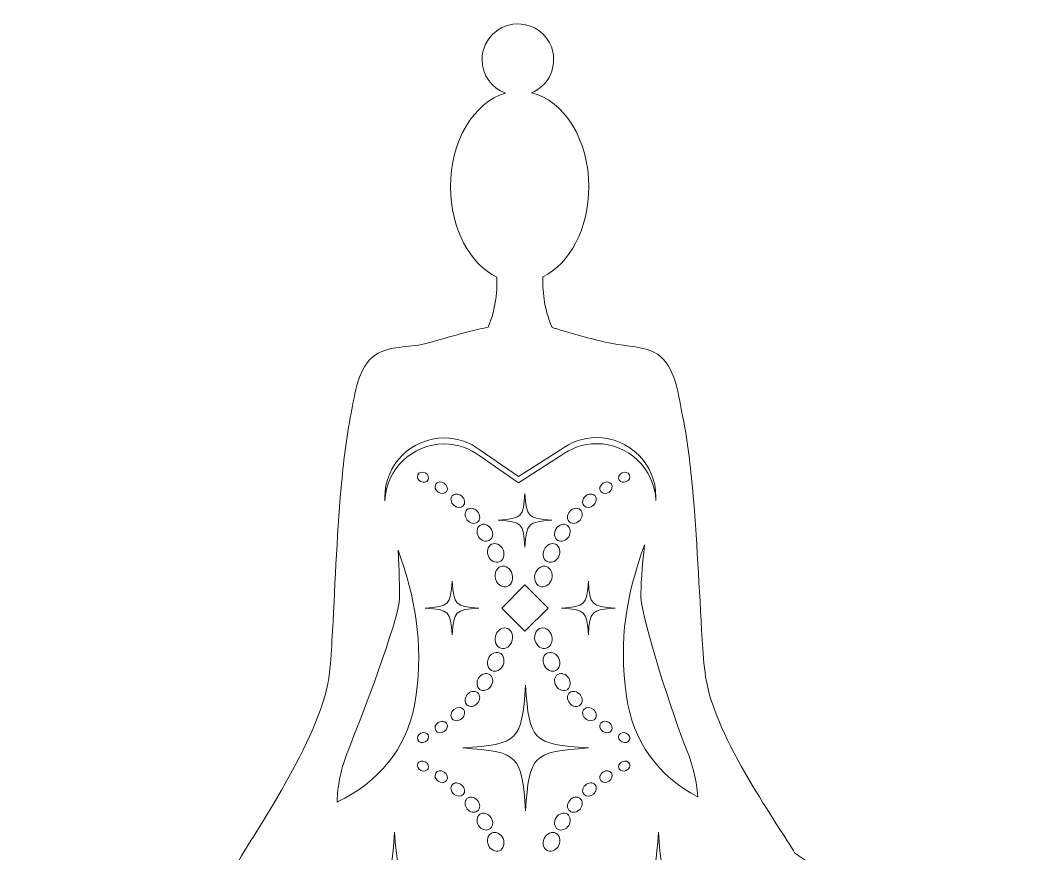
# Model space of a CAD drawing. Extents: x 359 to 483, y -510 to -85.
# Drawn here: x 359.2 to 483, y -188.5 to -85.1 of the extents above; entities that cross this region are included whole.
import ezdxf

# ---------------------------------------------------------------- set-up
doc = ezdxf.new("R2010")
doc.units = 0
doc.header["$MEASUREMENT"] = 0
doc.layers.add('Layer 1', color=7, linetype='Continuous')

msp = doc.modelspace()

# ---------------------------------------------------------------- linework, layer by layer
at = {"layer": 'Layer 1', "lineweight": 0}
msp.add_lwpolyline([(424.67, -158.07), (421.8, -160.94), (418.93, -158.07), (421.8, -155.2), (424.67, -158.07)], dxfattribs=at)
for points, knots in [([(481.25, -236.05), (478.64, -218.06), (472.66, -202.1), (458.05, -190.49), (457.13, -189.76), (456.19, -189.08), (455.24, -188.42), (455.24, -188.42), (455.24, -188.42), (455.23, -188.41), (453.58, -185.41), (445.35, -174.25), (444.21, -166.63), (443.98, -165.09), (443.89, -163.53), (443.79, -161.98), (443.38, -155.67), (443.16, -149.35), (442.56, -143.05), (442.26, -139.95), (441.9, -136.85), (441.27, -133.8), (440.79, -131.47), (440.41, -128.01), (438.22, -126.58), (436.68, -125.57), (434.38, -125.63), (432.63, -125.26), (430.28, -124.77), (427.97, -124.12), (425.67, -123.41), (425.5, -123.36), (425.33, -123.32), (425.16, -123.27), (424.1, -120.84), (423.97, -118.46), (424.03, -117), (427.35, -115.36), (429.73, -110.98), (429.72, -105.81), (429.71, -99.97), (426.65, -95.14), (422.63, -94.15), (424.51, -93.37), (425.73, -91.33), (425.25, -89.08), (424.9, -87.41), (423.54, -86.06), (421.87, -85.72), (419, -85.12), (416.48, -87.3), (416.48, -90.07), (416.49, -91.97), (417.69, -93.58), (419.37, -94.21), (415.47, -95.34), (412.55, -100.12), (412.56, -105.85), (412.58, -111.02), (414.98, -115.39), (418.31, -117.02), (418.37, -118.46), (418.26, -120.82), (417.23, -123.24), (414.57, -123.76), (411.93, -124.62), (409.35, -125.29), (407.36, -125.81), (405.04, -125.49), (403.26, -126.66), (401.08, -128.1), (400.71, -131.57), (400.24, -133.9), (399.63, -136.95), (399.28, -140.05), (399, -143.15), (398.43, -149.45), (398.24, -155.78), (397.86, -162.09), (397.77, -163.64), (397.69, -165.2), (397.47, -166.74), (396.36, -174.36), (387.9, -186.48), (386.26, -189.48), (386.26, -189.49), (386.26, -189.49), (386.26, -189.49), (385.74, -189.87), (385.23, -190.26), (384.72, -190.67), (370.17, -202.34), (364.27, -218.33), (361.75, -236.34), (360.1, -248.13), (359.17, -442.92), (359.17, -442.92), (359.17, -478.95), (385.52, -509.66), (421.55, -509.66), (421.55, -509.66), (421.55, -509.66), (421.55, -509.66), (457.57, -509.66), (482.71, -480.48), (482.71, -444.46), (482.71, -444.46), (482.95, -247.84), (481.25, -236.05)], [0, 0, 0, 0, 1, 1, 1, 2, 2, 2, 3, 3, 3, 4, 4, 4, 5, 5, 5, 6, 6, 6, 7, 7, 7, 8, 8, 8, 9, 9, 9, 10, 10, 10, 11, 11, 11, 12, 12, 12, 13, 13, 13, 14, 14, 14, 15, 15, 15, 16, 16, 16, 17, 17, 17, 18, 18, 18, 19, 19, 19, 20, 20, 20, 21, 21, 21, 22, 22, 22, 23, 23, 23, 24, 24, 24, 25, 25, 25, 26, 26, 26, 27, 27, 27, 28, 28, 28, 29, 29, 29, 30, 30, 30, 31, 31, 31, 32, 32, 32, 33, 33, 33, 34, 34, 34, 35, 35, 35, 36, 36, 36, 36]), ([(411.77, -136.97), (413.44, -136.97), (414.99, -137.53), (416.23, -138.47), (416.23, -138.47), (421.01, -141.77), (421.01, -141.77), (421.01, -141.77), (426.2, -138.45), (426.2, -138.45), (426.2, -138.45), (426.21, -138.45), (426.21, -138.45), (427.44, -137.5), (428.99, -136.93), (430.67, -136.93), (434.74, -136.92), (438.04, -140.21), (438.05, -144.28), (438.05, -144.43), (438.05, -144.58), (438.04, -144.73), (437.87, -140.8), (434.63, -137.67), (430.67, -137.68), (428.99, -137.68), (427.44, -138.25), (426.21, -139.2), (426.21, -139.2), (426.2, -139.2), (426.2, -139.2), (426.2, -139.2), (421.01, -142.52), (421.01, -142.52), (421.01, -142.52), (416.23, -139.22), (416.23, -139.22), (414.99, -138.28), (413.44, -137.72), (411.77, -137.72), (407.82, -137.73), (404.61, -140.85), (404.43, -144.75), (404.42, -144.62), (404.41, -144.49), (404.41, -144.36), (404.4, -140.29), (407.7, -136.98), (411.77, -136.97)], [0, 0, 0, 0, 1, 1, 1, 2, 2, 2, 3, 3, 3, 4, 4, 4, 5, 5, 5, 6, 6, 6, 7, 7, 7, 8, 8, 8, 9, 9, 9, 10, 10, 10, 11, 11, 11, 12, 12, 12, 13, 13, 13, 14, 14, 14, 15, 15, 15, 16, 16, 16, 16]), ([(408.5, -141.54), (408.63, -141.24), (409.04, -141.14), (409.41, -141.31), (409.79, -141.48), (409.95, -141.89), (409.8, -142.18), (409.64, -142.46), (409.24, -142.54), (408.9, -142.39), (408.55, -142.23), (408.38, -141.85), (408.5, -141.54)], [0, 0, 0, 0, 1, 1, 1, 2, 2, 2, 3, 3, 3, 4, 4, 4, 4]), ([(410.73, -142.71), (410.92, -142.39), (411.4, -142.33), (411.79, -142.59), (412.18, -142.85), (412.3, -143.33), (412.08, -143.62), (411.85, -143.92), (411.39, -143.95), (411.04, -143.71), (410.67, -143.48), (410.54, -143.03), (410.73, -142.71)], [0, 0, 0, 0, 1, 1, 1, 2, 2, 2, 3, 3, 3, 4, 4, 4, 4]), ([(431.47, -142.59), (431.87, -142.33), (432.34, -142.39), (432.54, -142.71), (432.73, -143.03), (432.59, -143.48), (432.23, -143.71), (431.87, -143.95), (431.42, -143.92), (431.19, -143.62), (430.97, -143.33), (431.08, -142.85), (431.47, -142.59)], [0, 0, 0, 0, 1, 1, 1, 2, 2, 2, 3, 3, 3, 4, 4, 4, 4]), ([(433.85, -141.31), (434.22, -141.14), (434.63, -141.24), (434.76, -141.54), (434.89, -141.85), (434.72, -142.23), (434.37, -142.39), (434.02, -142.54), (433.63, -142.46), (433.47, -142.18), (433.31, -141.89), (433.47, -141.48), (433.85, -141.31)], [0, 0, 0, 0, 1, 1, 1, 2, 2, 2, 3, 3, 3, 4, 4, 4, 4]), ([(412.77, -144.17), (413.03, -143.84), (413.58, -143.84), (413.97, -144.2), (414.36, -144.56), (414.43, -145.09), (414.13, -145.38), (413.83, -145.67), (413.31, -145.65), (412.96, -145.32), (412.61, -145), (412.51, -144.5), (412.77, -144.17)], [0, 0, 0, 0, 1, 1, 1, 2, 2, 2, 3, 3, 3, 4, 4, 4, 4]), ([(421.8, -150.5), (421.6, -147.54), (421.43, -147.38), (418.47, -147.17), (421.43, -146.97), (421.6, -146.8), (421.8, -143.84), (422, -146.8), (422.17, -146.97), (425.13, -147.17), (422.17, -147.38), (422, -147.54), (421.8, -150.5)], [0, 0, 0, 0, 1, 1, 1, 2, 2, 2, 3, 3, 3, 4, 4, 4, 4]), ([(429.29, -144.2), (429.68, -143.84), (430.23, -143.84), (430.49, -144.17), (430.76, -144.5), (430.66, -145), (430.31, -145.32), (429.96, -145.65), (429.43, -145.67), (429.14, -145.38), (428.84, -145.09), (428.91, -144.56), (429.29, -144.2)], [0, 0, 0, 0, 1, 1, 1, 2, 2, 2, 3, 3, 3, 4, 4, 4, 4]), ([(415.91, -147.42), (415.54, -147.69), (414.98, -147.57), (414.64, -147.17), (414.31, -146.76), (414.27, -146.2), (414.61, -145.88), (414.94, -145.57), (415.55, -145.64), (415.91, -146.09), (416.3, -146.53), (416.28, -147.14), (415.91, -147.42)], [0, 0, 0, 0, 1, 1, 1, 2, 2, 2, 3, 3, 3, 4, 4, 4, 4]), ([(428.63, -147.17), (428.28, -147.57), (427.73, -147.69), (427.36, -147.42), (426.99, -147.14), (426.97, -146.53), (427.35, -146.09), (427.72, -145.64), (428.33, -145.57), (428.66, -145.88), (429, -146.2), (428.96, -146.76), (428.63, -147.17)], [0, 0, 0, 0, 1, 1, 1, 2, 2, 2, 3, 3, 3, 4, 4, 4, 4]), ([(417.38, -149.68), (416.93, -149.92), (416.37, -149.7), (416.05, -149.22), (415.74, -148.74), (415.8, -148.11), (416.2, -147.82), (416.62, -147.51), (417.25, -147.7), (417.59, -148.24), (417.95, -148.78), (417.82, -149.44), (417.38, -149.68)], [0, 0, 0, 0, 1, 1, 1, 2, 2, 2, 3, 3, 3, 4, 4, 4, 4]), ([(427.22, -149.22), (426.9, -149.7), (426.33, -149.92), (425.88, -149.68), (425.44, -149.44), (425.32, -148.78), (425.67, -148.24), (426.02, -147.7), (426.65, -147.51), (427.06, -147.82), (427.46, -148.11), (427.52, -148.74), (427.22, -149.22)], [0, 0, 0, 0, 1, 1, 1, 2, 2, 2, 3, 3, 3, 4, 4, 4, 4]), ([(399.86, -175.73), (401.47, -171.73), (406.1, -159.74), (406.22, -156.96), (406.27, -155.79), (406.19, -153.33), (406.08, -150.87), (408.19, -156.89), (409.19, -162.15), (408.28, -169.07), (407.55, -174.62), (404.36, -179.03), (399.46, -181.63), (399.14, -181.8), (398.81, -181.97), (398.49, -182.14), (398.52, -180.93), (398.74, -178.51), (399.86, -175.73)], [0, 0, 0, 0, 1, 1, 1, 2, 2, 2, 3, 3, 3, 4, 4, 4, 5, 5, 5, 6, 6, 6, 6]), ([(419.08, -150.84), (419.36, -151.48), (419.14, -152.17), (418.62, -152.35), (418.11, -152.53), (417.5, -152.21), (417.26, -151.64), (417.01, -151.08), (417.16, -150.42), (417.65, -150.16), (418.13, -149.9), (418.79, -150.2), (419.08, -150.84)], [0, 0, 0, 0, 1, 1, 1, 2, 2, 2, 3, 3, 3, 4, 4, 4, 4]), ([(425.62, -150.16), (426.11, -150.42), (426.26, -151.08), (426.01, -151.64), (425.76, -152.21), (425.16, -152.53), (424.65, -152.35), (424.12, -152.17), (423.91, -151.48), (424.19, -150.84), (424.47, -150.2), (425.14, -149.9), (425.62, -150.16)], [0, 0, 0, 0, 1, 1, 1, 2, 2, 2, 3, 3, 3, 4, 4, 4, 4]), ([(441.85, -175.63), (442.84, -178.04), (443.14, -180.18), (443.23, -181.5), (438.34, -178.92), (435.15, -174.54), (434.39, -169), (433.4, -161.76), (434.37, -156.56), (436.62, -150.22), (436.36, -152.83), (436.13, -155.56), (436.19, -156.81), (436.32, -159.6), (440.22, -171.64), (441.85, -175.63)], [0, 0, 0, 0, 1, 1, 1, 2, 2, 2, 3, 3, 3, 4, 4, 4, 5, 5, 5, 5]), ([(419.45, -155.43), (418.86, -155.52), (418.29, -155.07), (418.14, -154.43), (417.97, -153.78), (418.26, -153.11), (418.81, -152.92), (419.39, -152.73), (420.02, -153.16), (420.22, -153.9), (420.4, -154.65), (420.03, -155.33), (419.45, -155.43)], [0, 0, 0, 0, 1, 1, 1, 2, 2, 2, 3, 3, 3, 4, 4, 4, 4]), ([(425.13, -154.43), (424.98, -155.07), (424.4, -155.52), (423.81, -155.43), (423.23, -155.33), (422.87, -154.65), (423.04, -153.9), (423.24, -153.16), (423.88, -152.73), (424.45, -152.92), (425, -153.11), (425.3, -153.78), (425.13, -154.43)], [0, 0, 0, 0, 1, 1, 1, 2, 2, 2, 3, 3, 3, 4, 4, 4, 4]), ([(409.44, -158.07), (412.4, -157.87), (412.56, -157.7), (412.77, -154.75), (412.97, -157.7), (413.14, -157.87), (416.09, -158.07), (413.14, -158.28), (412.97, -158.44), (412.77, -161.4), (412.56, -158.44), (412.4, -158.28), (409.44, -158.07)], [0, 0, 0, 0, 1, 1, 1, 2, 2, 2, 3, 3, 3, 4, 4, 4, 4]), ([(429.66, -154.75), (429.86, -157.7), (430.03, -157.87), (432.99, -158.07), (430.03, -158.28), (429.86, -158.44), (429.66, -161.4), (429.46, -158.44), (429.29, -158.28), (426.33, -158.07), (429.29, -157.87), (429.46, -157.7), (429.66, -154.75)], [0, 0, 0, 0, 1, 1, 1, 2, 2, 2, 3, 3, 3, 4, 4, 4, 4]), ([(418.14, -161.55), (418.29, -160.9), (418.86, -160.45), (419.45, -160.55), (420.03, -160.64), (420.4, -161.33), (420.22, -162.07), (420.02, -162.81), (419.39, -163.25), (418.81, -163.05), (418.26, -162.86), (417.97, -162.19), (418.14, -161.55)], [0, 0, 0, 0, 1, 1, 1, 2, 2, 2, 3, 3, 3, 4, 4, 4, 4]), ([(423.04, -162.07), (422.87, -161.33), (423.23, -160.64), (423.81, -160.55), (424.4, -160.45), (424.98, -160.9), (425.13, -161.55), (425.3, -162.19), (425, -162.86), (424.45, -163.05), (423.88, -163.25), (423.24, -162.81), (423.04, -162.07)], [0, 0, 0, 0, 1, 1, 1, 2, 2, 2, 3, 3, 3, 4, 4, 4, 4]), ([(418.62, -163.62), (419.14, -163.81), (419.36, -164.49), (419.08, -165.14), (418.79, -165.78), (418.13, -166.07), (417.65, -165.81), (417.16, -165.55), (417.01, -164.9), (417.26, -164.33), (417.5, -163.76), (418.11, -163.44), (418.62, -163.62)], [0, 0, 0, 0, 1, 1, 1, 2, 2, 2, 3, 3, 3, 4, 4, 4, 4]), ([(425.62, -165.81), (425.14, -166.07), (424.47, -165.78), (424.19, -165.14), (423.91, -164.49), (424.12, -163.81), (424.65, -163.62), (425.16, -163.44), (425.76, -163.76), (426.01, -164.33), (426.26, -164.9), (426.11, -165.55), (425.62, -165.81)], [0, 0, 0, 0, 1, 1, 1, 2, 2, 2, 3, 3, 3, 4, 4, 4, 4]), ([(417.38, -166.3), (417.82, -166.53), (417.95, -167.2), (417.59, -167.73), (417.25, -168.28), (416.62, -168.46), (416.2, -168.16), (415.8, -167.86), (415.74, -167.24), (416.05, -166.75), (416.37, -166.27), (416.93, -166.05), (417.38, -166.3)], [0, 0, 0, 0, 1, 1, 1, 2, 2, 2, 3, 3, 3, 4, 4, 4, 4]), ([(427.06, -168.16), (426.65, -168.46), (426.02, -168.28), (425.67, -167.73), (425.32, -167.2), (425.44, -166.53), (425.88, -166.3), (426.33, -166.05), (426.9, -166.27), (427.22, -166.75), (427.52, -167.24), (427.46, -167.86), (427.06, -168.16)], [0, 0, 0, 0, 1, 1, 1, 2, 2, 2, 3, 3, 3, 4, 4, 4, 4]), ([(421.87, -183.21), (421.39, -176.29), (421, -175.9), (414.08, -175.42), (421, -174.95), (421.39, -174.56), (421.87, -167.63), (422.35, -174.56), (422.73, -174.95), (429.66, -175.42), (422.73, -175.9), (422.35, -176.29), (421.87, -183.21)], [0, 0, 0, 0, 1, 1, 1, 2, 2, 2, 3, 3, 3, 4, 4, 4, 4]), ([(415.91, -168.56), (416.28, -168.84), (416.3, -169.44), (415.91, -169.88), (415.55, -170.34), (414.94, -170.41), (414.61, -170.09), (414.27, -169.77), (414.31, -169.22), (414.64, -168.8), (414.98, -168.4), (415.54, -168.28), (415.91, -168.56)], [0, 0, 0, 0, 1, 1, 1, 2, 2, 2, 3, 3, 3, 4, 4, 4, 4]), ([(428.63, -168.8), (428.96, -169.22), (429, -169.77), (428.66, -170.09), (428.33, -170.41), (427.72, -170.34), (427.35, -169.88), (426.97, -169.44), (426.99, -168.84), (427.36, -168.56), (427.73, -168.28), (428.28, -168.4), (428.63, -168.8)], [0, 0, 0, 0, 1, 1, 1, 2, 2, 2, 3, 3, 3, 4, 4, 4, 4]), ([(413.97, -171.78), (413.58, -172.13), (413.03, -172.13), (412.77, -171.81), (412.51, -171.48), (412.61, -170.98), (412.96, -170.66), (413.31, -170.33), (413.83, -170.3), (414.13, -170.59), (414.43, -170.89), (414.36, -171.42), (413.97, -171.78)], [0, 0, 0, 0, 1, 1, 1, 2, 2, 2, 3, 3, 3, 4, 4, 4, 4]), ([(430.49, -171.81), (430.23, -172.13), (429.68, -172.13), (429.29, -171.78), (428.91, -171.42), (428.84, -170.89), (429.14, -170.59), (429.43, -170.3), (429.96, -170.33), (430.31, -170.66), (430.66, -170.98), (430.76, -171.48), (430.49, -171.81)], [0, 0, 0, 0, 1, 1, 1, 2, 2, 2, 3, 3, 3, 4, 4, 4, 4]), ([(411.79, -173.39), (411.4, -173.64), (410.92, -173.59), (410.73, -173.27), (410.54, -172.95), (410.67, -172.5), (411.04, -172.27), (411.39, -172.02), (411.85, -172.05), (412.08, -172.35), (412.3, -172.65), (412.18, -173.12), (411.79, -173.39)], [0, 0, 0, 0, 1, 1, 1, 2, 2, 2, 3, 3, 3, 4, 4, 4, 4]), ([(432.54, -173.27), (432.34, -173.59), (431.87, -173.64), (431.47, -173.39), (431.08, -173.12), (430.97, -172.65), (431.19, -172.35), (431.42, -172.05), (431.87, -172.02), (432.23, -172.27), (432.59, -172.5), (432.73, -172.95), (432.54, -173.27)], [0, 0, 0, 0, 1, 1, 1, 2, 2, 2, 3, 3, 3, 4, 4, 4, 4]), ([(409.41, -174.66), (409.04, -174.84), (408.63, -174.73), (408.5, -174.43), (408.38, -174.13), (408.55, -173.75), (408.9, -173.59), (409.24, -173.43), (409.64, -173.51), (409.8, -173.8), (409.95, -174.09), (409.79, -174.49), (409.41, -174.66)], [0, 0, 0, 0, 1, 1, 1, 2, 2, 2, 3, 3, 3, 4, 4, 4, 4]), ([(433.47, -173.8), (433.63, -173.51), (434.02, -173.43), (434.37, -173.59), (434.72, -173.75), (434.89, -174.13), (434.76, -174.43), (434.63, -174.73), (434.22, -174.84), (433.85, -174.66), (433.47, -174.49), (433.31, -174.09), (433.47, -173.8)], [0, 0, 0, 0, 1, 1, 1, 2, 2, 2, 3, 3, 3, 4, 4, 4, 4]), ([(409.8, -178), (409.64, -178.29), (409.24, -178.37), (408.9, -178.22), (408.55, -178.05), (408.38, -177.68), (408.5, -177.37), (408.63, -177.07), (409.04, -176.96), (409.41, -177.14), (409.79, -177.31), (409.95, -177.71), (409.8, -178)], [0, 0, 0, 0, 1, 1, 1, 2, 2, 2, 3, 3, 3, 4, 4, 4, 4]), ([(433.85, -177.14), (434.22, -176.96), (434.63, -177.07), (434.76, -177.37), (434.89, -177.68), (434.72, -178.05), (434.37, -178.22), (434.02, -178.37), (433.63, -178.29), (433.47, -178), (433.31, -177.71), (433.47, -177.31), (433.85, -177.14)], [0, 0, 0, 0, 1, 1, 1, 2, 2, 2, 3, 3, 3, 4, 4, 4, 4]), ([(412.08, -179.45), (411.85, -179.75), (411.39, -179.78), (411.04, -179.54), (410.67, -179.3), (410.54, -178.86), (410.73, -178.54), (410.92, -178.22), (411.4, -178.16), (411.79, -178.41), (412.18, -178.68), (412.3, -179.16), (412.08, -179.45)], [0, 0, 0, 0, 1, 1, 1, 2, 2, 2, 3, 3, 3, 4, 4, 4, 4]), ([(432.23, -179.54), (431.87, -179.78), (431.42, -179.75), (431.19, -179.45), (430.97, -179.16), (431.08, -178.68), (431.47, -178.41), (431.87, -178.16), (432.34, -178.22), (432.54, -178.54), (432.73, -178.86), (432.59, -179.3), (432.23, -179.54)], [0, 0, 0, 0, 1, 1, 1, 2, 2, 2, 3, 3, 3, 4, 4, 4, 4]), ([(412.77, -179.99), (413.03, -179.67), (413.58, -179.67), (413.97, -180.02), (414.36, -180.38), (414.43, -180.91), (414.13, -181.21), (413.83, -181.5), (413.31, -181.47), (412.96, -181.15), (412.61, -180.82), (412.51, -180.32), (412.77, -179.99)], [0, 0, 0, 0, 1, 1, 1, 2, 2, 2, 3, 3, 3, 4, 4, 4, 4]), ([(429.14, -181.21), (428.84, -180.91), (428.91, -180.38), (429.29, -180.02), (429.68, -179.67), (430.23, -179.67), (430.49, -179.99), (430.76, -180.32), (430.66, -180.82), (430.31, -181.15), (429.96, -181.47), (429.43, -181.5), (429.14, -181.21)], [0, 0, 0, 0, 1, 1, 1, 2, 2, 2, 3, 3, 3, 4, 4, 4, 4]), ([(415.91, -183.24), (415.54, -183.52), (414.98, -183.4), (414.64, -183), (414.31, -182.59), (414.27, -182.03), (414.61, -181.71), (414.94, -181.39), (415.55, -181.46), (415.91, -181.92), (416.3, -182.36), (416.28, -182.97), (415.91, -183.24)], [0, 0, 0, 0, 1, 1, 1, 2, 2, 2, 3, 3, 3, 4, 4, 4, 4]), ([(428.63, -183), (428.28, -183.4), (427.73, -183.52), (427.36, -183.24), (426.99, -182.97), (426.97, -182.36), (427.35, -181.92), (427.72, -181.46), (428.33, -181.39), (428.66, -181.71), (429, -182.03), (428.96, -182.59), (428.63, -183)], [0, 0, 0, 0, 1, 1, 1, 2, 2, 2, 3, 3, 3, 4, 4, 4, 4]), ([(417.38, -185.51), (416.93, -185.75), (416.37, -185.53), (416.05, -185.05), (415.74, -184.56), (415.8, -183.94), (416.2, -183.65), (416.62, -183.34), (417.25, -183.52), (417.59, -184.07), (417.95, -184.6), (417.82, -185.27), (417.38, -185.51)], [0, 0, 0, 0, 1, 1, 1, 2, 2, 2, 3, 3, 3, 4, 4, 4, 4]), ([(425.67, -184.07), (426.02, -183.52), (426.65, -183.34), (427.06, -183.65), (427.46, -183.94), (427.52, -184.56), (427.22, -185.05), (426.9, -185.53), (426.33, -185.75), (425.88, -185.51), (425.44, -185.27), (425.32, -184.6), (425.67, -184.07)], [0, 0, 0, 0, 1, 1, 1, 2, 2, 2, 3, 3, 3, 4, 4, 4, 4]), ([(405.63, -185.87), (406.11, -192.8), (406.5, -193.18), (413.42, -193.66), (406.5, -194.14), (406.11, -194.53), (405.63, -201.45), (405.15, -194.53), (404.77, -194.14), (397.84, -193.66), (404.77, -193.18), (405.15, -192.8), (405.63, -185.87)], [0, 0, 0, 0, 1, 1, 1, 2, 2, 2, 3, 3, 3, 4, 4, 4, 4]), ([(418.62, -188.18), (418.11, -188.36), (417.5, -188.04), (417.26, -187.47), (417.01, -186.91), (417.16, -186.25), (417.65, -185.99), (418.13, -185.73), (418.79, -186.02), (419.08, -186.67), (419.36, -187.31), (419.14, -187.99), (418.62, -188.18)], [0, 0, 0, 0, 1, 1, 1, 2, 2, 2, 3, 3, 3, 4, 4, 4, 4]), ([(425.62, -185.99), (426.11, -186.25), (426.26, -186.91), (426.01, -187.47), (425.76, -188.04), (425.16, -188.36), (424.65, -188.18), (424.12, -187.99), (423.91, -187.31), (424.19, -186.67), (424.47, -186.02), (425.14, -185.73), (425.62, -185.99)], [0, 0, 0, 0, 1, 1, 1, 2, 2, 2, 3, 3, 3, 4, 4, 4, 4]), ([(446.15, -193.66), (439.22, -194.14), (438.83, -194.53), (438.36, -201.45), (437.88, -194.53), (437.49, -194.14), (430.56, -193.66), (437.49, -193.18), (437.88, -192.8), (438.36, -185.87), (438.83, -192.8), (439.22, -193.18), (446.15, -193.66)], [0, 0, 0, 0, 1, 1, 1, 2, 2, 2, 3, 3, 3, 4, 4, 4, 4])]:
    msp.add_open_spline(points, degree=3, knots=knots, dxfattribs=at)

doc.saveas('drawing.dxf')
